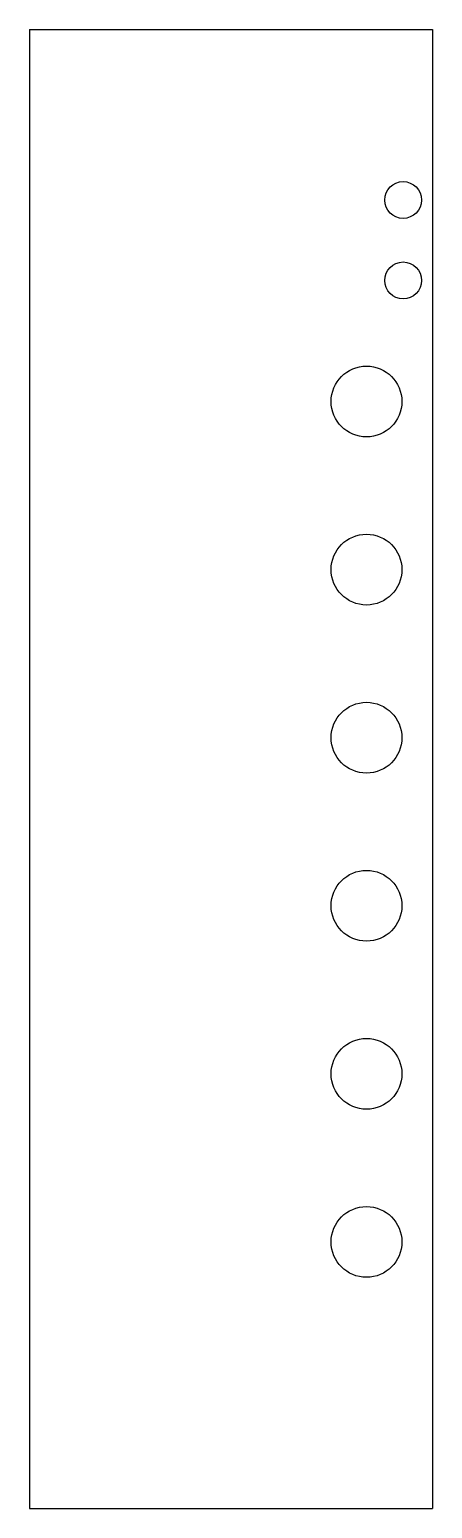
# Model space of a CAD drawing. Extents: x -18 to 18, y -64 to 64.
import ezdxf

# ---------------------------------------------------------------- set-up
doc = ezdxf.new("R2010")
doc.units = 0
doc.header["$MEASUREMENT"] = 0
doc.layers.add('MODELSKETCH_VISIBLE', color=7, linetype='CONTINUOUS')

msp = doc.modelspace()

# ---------------------------------------------------------------- linework, layer by layer
at = {"layer": 'MODELSKETCH_VISIBLE'}
for p, q in [((-17.5, 64.25), (17.5, 64.25)), ((-17.5, 64.25), (-17.5, -64.25)), ((17.5, 64.25), (17.5, -64.25)), ((-17.5, -64.25), (17.5, -64.25))]:
    msp.add_line(p, q, dxfattribs=at)
for centre, radius in [((14.9525, 49.44), 1.6), ((14.9525, 42.455), 1.6), ((11.7725, 31.93), 3.075), ((11.7725, 17.325), 3.075), ((11.7725, 2.72), 3.075), ((11.7725, -11.885), 3.075), ((11.7725, -26.49), 3.075), ((11.7725, -41.095), 3.075)]:
    msp.add_circle(centre, radius, dxfattribs=at)

doc.saveas('drawing.dxf')
